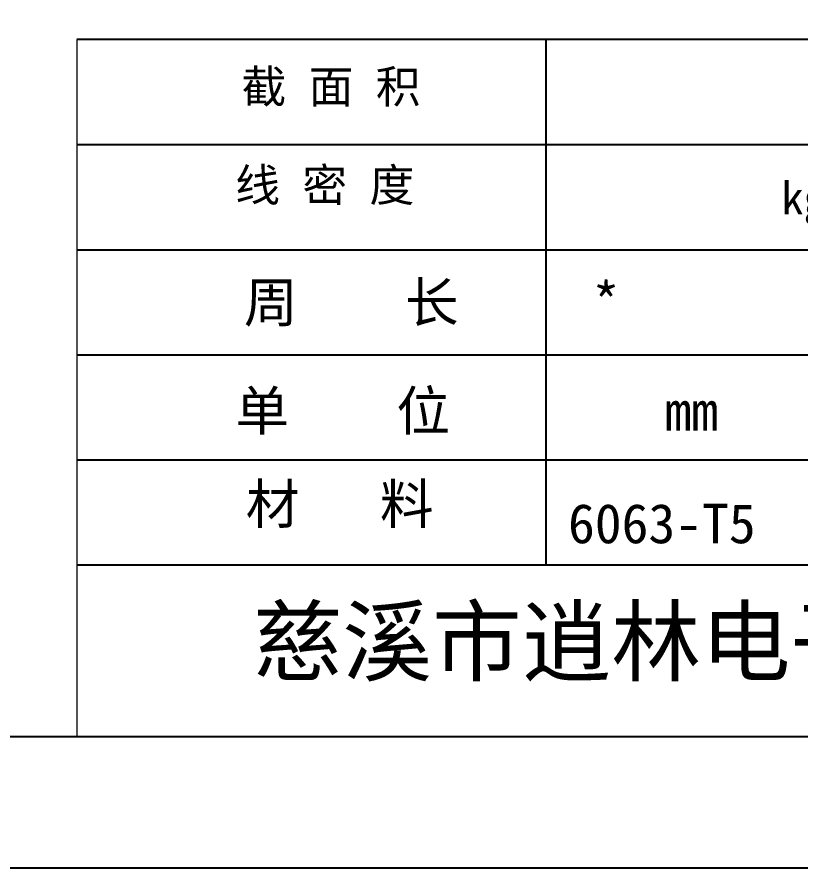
# Model space of a CAD drawing. Header units: millimetres. Extents: x 1367 to 2763, y -1119 to 322.
# Drawn here: x 1531.3 to 1637.6, y -195.1 to -79.7 of the extents above; entities that cross this region are included whole.
import ezdxf

# ---------------------------------------------------------------- set-up
doc = ezdxf.new("R2010")
doc.units = ezdxf.units.MM

msp = doc.modelspace()

# ---------------------------------------------------------------- linework, layer by layer
at = {"lineweight": -3}
for p, q in [((1877.947169894082, -82.79116770452089), (1539.367169894083, -82.79116770452089)), ((1603.010027036937, -82.79116770452089), (1603.010027036937, -154.0711677045209)), ((1539.367169894079, -97.04716770452087), (1877.947169894082, -97.04716770452087)), ((1539.367169894079, -111.3031677045209), (1648.832884179795, -111.3031677045209)), ((1539.367169894079, -125.5591677045209), (1648.832884179795, -125.5591677045209)), ((1539.367169894083, -139.8151677045209), (1877.947169894082, -139.8151677045209)), ((1877.947169894082, -154.0711677045209), (1539.367169894083, -154.0711677045209))]:
    msp.add_line(p, q, dxfattribs=at)
at = {"lineweight": 9, "ltscale": 0.25}
msp.add_line((1539.367169894083, -82.79116770452089), (1539.367169894083, -177.329229768051), dxfattribs=at)
for points in [[(1895.767169894082, -195.149229768051), (1895.767169894082, 179.0707702319523), (1366.513169894082, 179.070770231949), (1366.513169894082, -195.149229768051)], [(1384.333169894082, -177.329229768051), (1877.947169894082, -177.329229768051), (1877.947169894082, 161.250770231949), (1384.333169894082, 161.250770231949)]]:
    msp.add_lwpolyline(points, close=True)

# ---------------------------------------------------------------- texts
at = {"color": 3, "attachment_point": 1}
for s, insert, char_height, width in [('{\\fSimHei|b0|i0|c134|p2;\\C256;截 面 积}', (1561.724094611308, -86.95567940070907), 4.455, 42.73968964489096), ('{\\fSimHei|b0|i0|c134|p2;\\C256;线 密 度}', (1560.875488287282, -100.2956214768554), 4.455, 31.328516506496), ('{\\fSimSun|b0|i0|c134|p2;\\C0;材   料}', (1562.302633288297, -143.1031583022388), 5.346, 34.62254248747841)]:
    msp.add_mtext(s, dxfattribs=dict(at, insert=insert, char_height=char_height, width=width))
at = {"lineweight": 70, "insert": (1634.953959043404, -102.0625269232432), "char_height": 4.455, "width": 202.4341315771305, "attachment_point": 1}
msp.add_mtext('{\\fSimSun|b0|i0|c134|p2;kg/m}', dxfattribs=at)
at = {"char_height": 5.346, "attachment_point": 1}
for s, insert in [('{\\fSimSun|b0|i0|c134|p2;周    长     *}', (1562.053681847966, -115.7632947641391)), ('{\\fSimSun|b0|i0|c134|p2;单    位        mm}', (1560.903736505585, -130.4727029400796)), ('{\\fSimSun|b0|i0|c134|p2;6063-T5}', (1606.026151467295, -145.7608339905679))]:
    msp.add_mtext(s, dxfattribs=dict(at, insert=insert))
at = {"lineweight": 9, "ltscale": 0.25, "insert": (1563.282731304042, -159.9766492495123), "char_height": 8.91, "width": 326.9804499208745, "attachment_point": 1}
msp.add_mtext('{\\fSimSun|b0|i0|c134|p2;慈溪市逍林电子仪表机箱厂}', dxfattribs=at)

doc.saveas('drawing.dxf')
